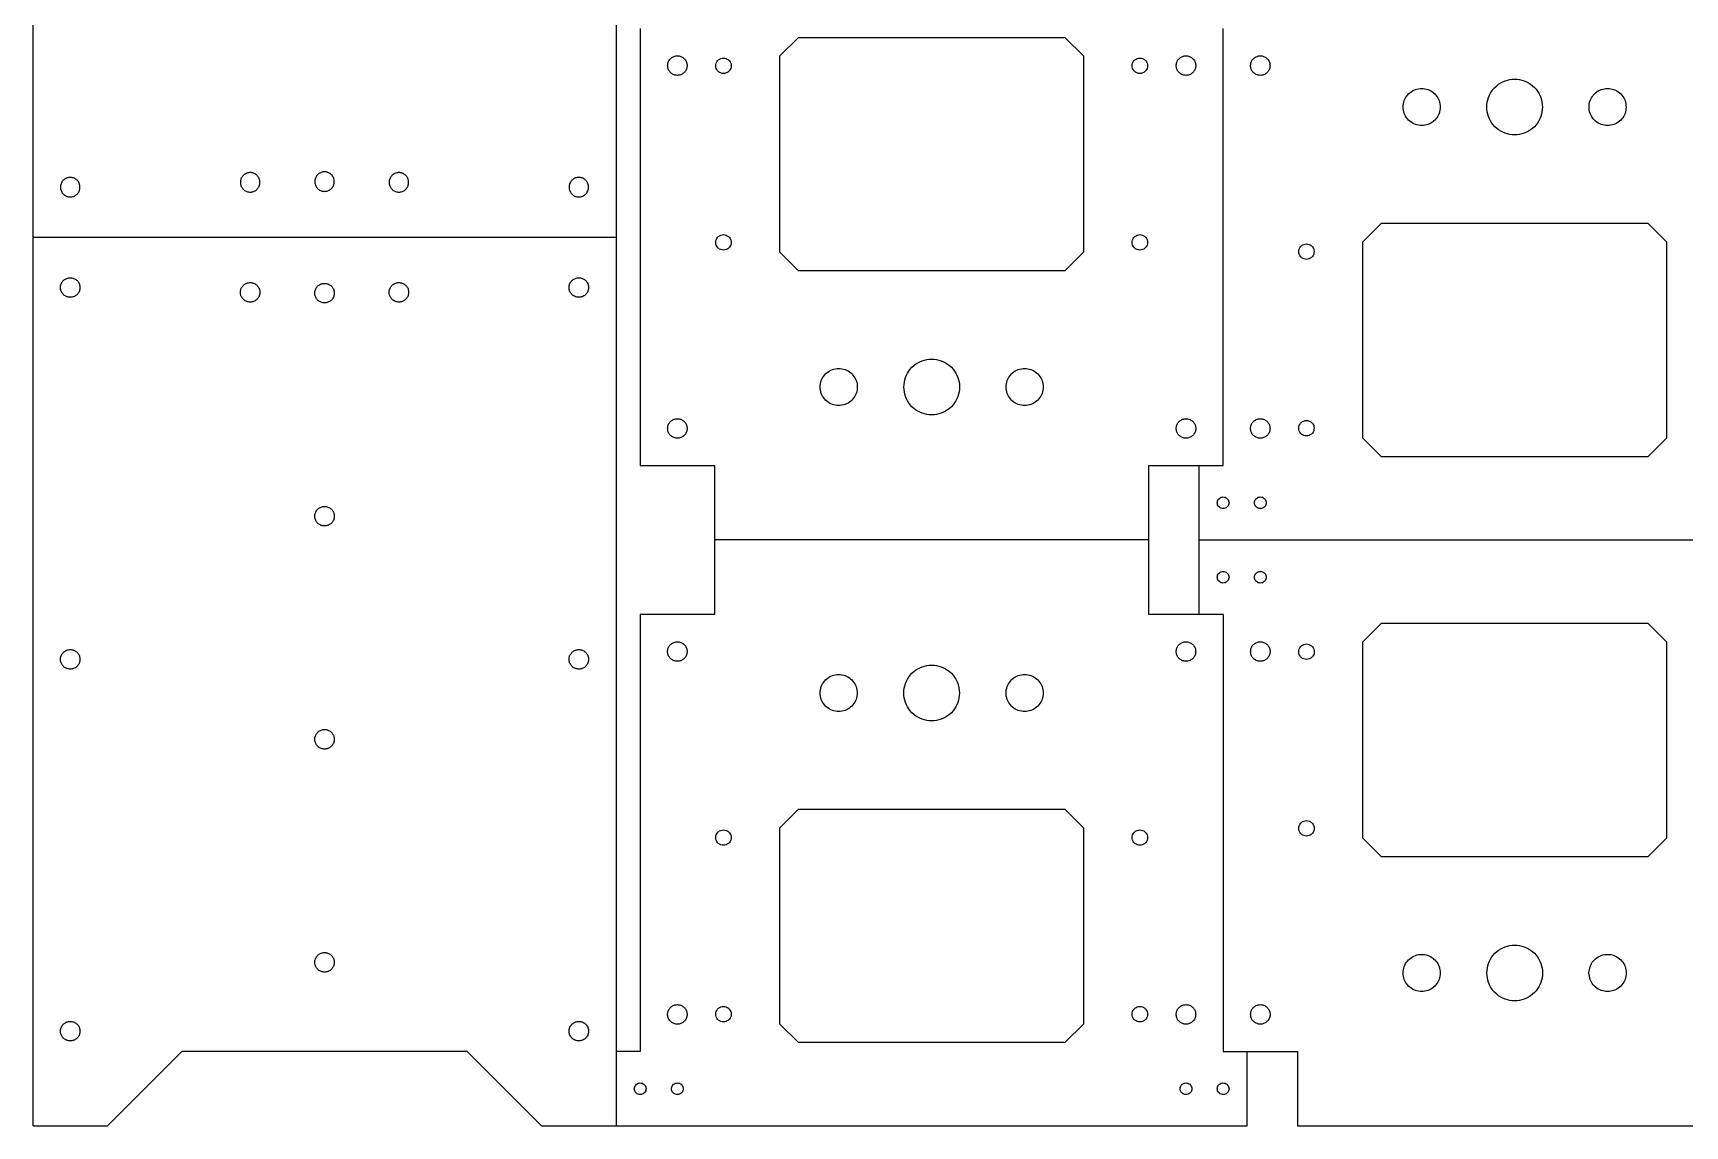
# Model space of a CAD drawing. Extents: x -80 to 731, y 0 to 550.
# Drawn here: x -79.9 to 364.5, y 0.1 to 294.1 of the extents above; entities that cross this region are included whole.
import ezdxf

# ---------------------------------------------------------------- set-up
doc = ezdxf.new("R2010")
doc.units = 0
doc.layers.add('LAYER_1', color=7, linetype='CONTINUOUS')

msp = doc.modelspace()

# ---------------------------------------------------------------- linework, layer by layer
at = {"layer": 'LAYER_1', "color": 7}
for p, q in [((-79.86, 0.14), (-79.86, 478.14)), ((76.94, 478.14), (76.94, 0.14)), ((83.44, 295.34), (83.44, 177.74)), ((240.24, 177.74), (240.24, 295.34)), ((125.94, 292.84), (120.94, 287.84)), ((197.74, 292.84), (125.94, 292.84)), ((202.74, 287.84), (197.74, 292.84)), ((90.82, 285.34), (90.82, 285.34)), ((103.77, 285.29), (103.77, 285.29)), ((120.94, 287.84), (120.94, 235.24)), ((202.74, 235.24), (202.74, 287.84)), ((215.77, 285.29), (215.77, 285.29)), ((227.62, 285.34), (227.62, 285.34)), ((252.87, 285.34), (252.87, 285.34)), ((298.64, 274.19), (298.64, 274.19)), ((326.14, 274.19), (326.14, 274.19)), ((348.64, 274.19), (348.64, 274.19)), ((-18.83, 253.93), (-18.83, 253.93)), ((1.17, 254.14), (1.17, 254.14)), ((21.17, 253.93), (21.17, 253.93)), ((-67.23, 252.64), (-67.23, 252.64)), ((69.57, 252.64), (69.57, 252.64)), ((282.74, 242.84), (277.74, 237.84)), ((354.54, 242.84), (282.74, 242.84)), ((359.54, 237.84), (354.54, 242.84)), ((76.94, 239.14), (-79.86, 239.14)), ((103.77, 237.79), (103.77, 237.79)), ((215.77, 237.79), (215.77, 237.79)), ((277.74, 237.84), (277.74, 185.24)), ((359.54, 185.24), (359.54, 237.84)), ((120.94, 235.24), (125.94, 230.24)), ((197.74, 230.24), (202.74, 235.24)), ((264.72, 235.29), (264.72, 235.29)), ((125.94, 230.24), (197.74, 230.24)), ((-67.23, 225.64), (-67.23, 225.64)), ((-18.83, 224.35), (-18.83, 224.35)), ((1.17, 224.14), (1.17, 224.14)), ((21.17, 224.35), (21.17, 224.35)), ((69.57, 225.64), (69.57, 225.64)), ((131.84, 198.89), (131.84, 198.89)), ((154.34, 198.89), (154.34, 198.89)), ((181.84, 198.89), (181.84, 198.89)), ((90.82, 187.74), (90.82, 187.74)), ((227.62, 187.74), (227.62, 187.74)), ((252.87, 187.74), (252.87, 187.74)), ((264.72, 187.79), (264.72, 187.79)), ((277.74, 185.24), (282.74, 180.24)), ((354.54, 180.24), (359.54, 185.24)), ((83.44, 177.74), (103.44, 177.74)), ((103.44, 177.74), (103.44, 137.74)), ((220.24, 137.74), (220.24, 177.74)), ((220.24, 177.74), (240.24, 177.74)), ((233.74, 177.74), (233.74, 137.74)), ((282.74, 180.24), (354.54, 180.24)), ((241.82, 167.74), (241.82, 167.74)), ((251.82, 167.74), (251.82, 167.74)), ((1.17, 164.14), (1.17, 164.14)), ((220.24, 157.74), (103.44, 157.74)), ((233.74, 157.74), (403.54, 157.74)), ((238.67, 147.74), (238.67, 147.74)), ((248.67, 147.74), (248.67, 147.74)), ((103.44, 137.74), (83.44, 137.74)), ((83.44, 137.74), (83.44, 20.14)), ((240.24, 137.74), (220.24, 137.74)), ((240.24, 137.74), (240.24, 20.14)), ((282.74, 135.24), (277.74, 130.24)), ((354.54, 135.24), (282.74, 135.24)), ((359.54, 130.24), (354.54, 135.24)), ((277.74, 130.24), (277.74, 77.64)), ((359.54, 77.64), (359.54, 130.24)), ((-67.23, 125.64), (-67.23, 125.64)), ((69.57, 125.64), (69.57, 125.64)), ((96.07, 127.74), (96.07, 127.74)), ((232.87, 127.74), (232.87, 127.74)), ((247.62, 127.74), (247.62, 127.74)), ((260.57, 127.69), (260.57, 127.69)), ((141.84, 116.59), (141.84, 116.59)), ((169.34, 116.59), (169.34, 116.59)), ((191.84, 116.59), (191.84, 116.59)), ((1.17, 104.14), (1.17, 104.14)), ((125.94, 85.24), (120.94, 80.24)), ((197.74, 85.24), (125.94, 85.24)), ((202.74, 80.24), (197.74, 85.24)), ((120.94, 80.24), (120.94, 27.64)), ((202.74, 27.64), (202.74, 80.24)), ((260.57, 80.19), (260.57, 80.19)), ((107.92, 77.69), (107.92, 77.69)), ((219.92, 77.69), (219.92, 77.69)), ((277.74, 77.64), (282.74, 72.64)), ((354.54, 72.64), (359.54, 77.64)), ((282.74, 72.64), (354.54, 72.64)), ((1.17, 44.14), (1.17, 44.14)), ((288.64, 41.29), (288.64, 41.29)), ((311.14, 41.29), (311.14, 41.29)), ((338.64, 41.29), (338.64, 41.29)), ((96.07, 30.14), (96.07, 30.14)), ((107.92, 30.19), (107.92, 30.19)), ((120.94, 27.64), (125.94, 22.64)), ((197.74, 22.64), (202.74, 27.64)), ((219.92, 30.19), (219.92, 30.19)), ((232.87, 30.14), (232.87, 30.14)), ((247.62, 30.14), (247.62, 30.14)), ((-67.23, 25.64), (-67.23, 25.64)), ((69.57, 25.64), (69.57, 25.64)), ((125.94, 22.64), (197.74, 22.64)), ((-59.86, 0.14), (-39.86, 20.14)), ((36.94, 20.14), (-39.86, 20.14)), ((36.94, 20.14), (56.94, 0.14)), ((83.44, 20.14), (76.94, 20.14)), ((240.24, 20.14), (260.24, 20.14)), ((246.74, 0.14), (246.74, 20.14)), ((260.24, 20.14), (260.24, 0.14)), ((85.02, 10.14), (85.02, 10.14)), ((95.02, 10.14), (95.02, 10.14)), ((231.82, 10.14), (231.82, 10.14)), ((241.82, 10.14), (241.82, 10.14)), ((-79.86, 0.14), (-59.86, 0.14)), ((56.94, 0.14), (246.74, 0.14)), ((260.24, 0.14), (377.04, 0.14))]:
    msp.add_line(p, q, dxfattribs=at)
for points, knots in [([(90.82, 285.34), (90.85, 285.03), (90.91, 284.42), (91.39, 283.62), (92.1, 283.02), (92.98, 282.7), (93.91, 282.7), (94.78, 283.02), (95.49, 283.62), (95.96, 284.42), (96.12, 285.34), (95.96, 286.26), (95.49, 287.06), (94.78, 287.66), (93.91, 287.98), (92.98, 287.98), (92.1, 287.66), (91.39, 287.06), (90.91, 286.26), (90.85, 285.65), (90.82, 285.34)], [0, 0, 0, 0, 0.916034, 1.818954, 2.734974, 3.651004, 4.553925, 5.469957, 6.385976, 7.288895, 8.204929, 9.120963, 10.023888, 10.939921, 11.855952, 12.758873, 13.674903, 14.590937, 15.493863, 16.409897, 16.409897, 16.409897, 16.409897]), ([(103.77, 285.29), (103.79, 285.05), (103.84, 284.57), (104.22, 283.93), (104.78, 283.46), (105.47, 283.21), (106.21, 283.21), (106.9, 283.46), (107.46, 283.93), (107.83, 284.57), (107.96, 285.29), (107.83, 286.02), (107.46, 286.65), (106.9, 287.13), (106.21, 287.38), (105.47, 287.38), (104.78, 287.13), (104.22, 286.65), (103.84, 286.02), (103.79, 285.53), (103.77, 285.29)], [0, 0, 0, 0, 0.724091, 1.437826, 2.161929, 2.886031, 3.599769, 4.32387, 5.047974, 5.761709, 6.485801, 7.209911, 7.923653, 8.647758, 9.371858, 10.085596, 10.809698, 11.533802, 12.247543, 12.971654, 12.971654, 12.971654, 12.971654]), ([(215.77, 285.29), (215.79, 285.05), (215.84, 284.57), (216.22, 283.93), (216.78, 283.46), (217.47, 283.21), (218.21, 283.21), (218.9, 283.46), (219.46, 283.93), (219.83, 284.57), (219.96, 285.29), (219.83, 286.02), (219.46, 286.65), (218.9, 287.13), (218.21, 287.38), (217.47, 287.38), (216.78, 287.13), (216.22, 286.65), (215.84, 286.02), (215.79, 285.53), (215.77, 285.29)], [0, 0, 0, 0, 0.724092, 1.437826, 2.16193, 2.886031, 3.599769, 4.323872, 5.047975, 5.761709, 6.485801, 7.209911, 7.923652, 8.647756, 9.371858, 10.085596, 10.809697, 11.533801, 12.247543, 12.971653, 12.971653, 12.971653, 12.971653]), ([(227.62, 285.34), (227.65, 285.03), (227.71, 284.42), (228.19, 283.62), (228.9, 283.02), (229.78, 282.7), (230.71, 282.7), (231.58, 283.02), (232.29, 283.62), (232.76, 284.42), (232.92, 285.34), (232.76, 286.26), (232.29, 287.06), (231.58, 287.66), (230.71, 287.98), (229.78, 287.98), (228.9, 287.66), (228.19, 287.06), (227.71, 286.26), (227.65, 285.65), (227.62, 285.34)], [0, 0, 0, 0, 0.916034, 1.818953, 2.734972, 3.651004, 4.553925, 5.469956, 6.385976, 7.288895, 8.204929, 9.120963, 10.023889, 10.939923, 11.855953, 12.758874, 13.674906, 14.590938, 15.493863, 16.409897, 16.409897, 16.409897, 16.409897]), ([(252.87, 285.34), (252.83, 285.65), (252.77, 286.26), (252.29, 287.06), (251.58, 287.66), (250.71, 287.98), (249.78, 287.98), (248.9, 287.66), (248.19, 287.06), (247.72, 286.26), (247.56, 285.34), (247.72, 284.42), (248.19, 283.62), (248.9, 283.02), (249.78, 282.7), (250.71, 282.7), (251.58, 283.02), (252.29, 283.62), (252.77, 284.42), (252.83, 285.03), (252.87, 285.34)], [0, 0, 0, 0, 0.91603, 1.818951, 2.734981, 3.651013, 4.553934, 5.469963, 6.385995, 7.288917, 8.204947, 9.120978, 10.023901, 10.939932, 11.855961, 12.758882, 13.674915, 14.590944, 15.493866, 16.409897, 16.409897, 16.409897, 16.409897]), ([(326.14, 274.19), (326.05, 275.07), (325.87, 276.81), (324.49, 279.11), (322.47, 280.82), (319.97, 281.73), (317.31, 281.73), (314.81, 280.82), (312.78, 279.11), (311.45, 276.81), (310.99, 274.19), (311.45, 271.57), (312.78, 269.27), (314.81, 267.56), (317.31, 266.65), (319.97, 266.65), (322.47, 267.56), (324.49, 269.27), (325.87, 271.57), (326.05, 273.31), (326.14, 274.19)], [0, 0, 0, 0, 2.617231, 5.197007, 7.814238, 10.431469, 13.011243, 15.628473, 18.245704, 20.825479, 23.442711, 26.059941, 28.639715, 31.256945, 33.874176, 36.45395, 39.071181, 41.688412, 44.268185, 46.885416, 46.885416, 46.885416, 46.885416]), ([(298.64, 274.19), (298.58, 274.78), (298.46, 275.94), (297.54, 277.47), (296.19, 278.61), (294.53, 279.22), (292.76, 279.22), (291.09, 278.61), (289.73, 277.47), (288.85, 275.94), (288.54, 274.19), (288.85, 272.45), (289.73, 270.91), (291.09, 269.77), (292.76, 269.17), (294.53, 269.17), (296.19, 269.77), (297.54, 270.91), (298.46, 272.45), (298.58, 273.61), (298.64, 274.19)], [0, 0, 0, 0, 1.74482, 3.464671, 5.209491, 6.954312, 8.674162, 10.418982, 12.163802, 13.883652, 15.628473, 17.373292, 19.093141, 20.837962, 22.582783, 24.302632, 26.047452, 27.792274, 29.512123, 31.256942, 31.256942, 31.256942, 31.256942]), ([(348.64, 274.19), (348.58, 274.78), (348.46, 275.94), (347.54, 277.47), (346.19, 278.61), (344.53, 279.22), (342.76, 279.22), (341.09, 278.61), (339.73, 277.47), (338.85, 275.94), (338.54, 274.19), (338.85, 272.45), (339.73, 270.91), (341.09, 269.77), (342.76, 269.17), (344.53, 269.17), (346.19, 269.77), (347.54, 270.91), (348.46, 272.45), (348.58, 273.61), (348.64, 274.19)], [0, 0, 0, 0, 1.74482, 3.464671, 5.209491, 6.954312, 8.674161, 10.418982, 12.163802, 13.883652, 15.628473, 17.373292, 19.093141, 20.837962, 22.582783, 24.302632, 26.047453, 27.792274, 29.512123, 31.256943, 31.256943, 31.256943, 31.256943]), ([(-67.23, 252.64), (-67.27, 252.33), (-67.33, 251.72), (-67.81, 250.92), (-68.52, 250.32), (-69.39, 250), (-70.32, 250), (-71.2, 250.32), (-71.91, 250.92), (-72.38, 251.72), (-72.54, 252.64), (-72.38, 253.56), (-71.91, 254.36), (-71.2, 254.96), (-70.32, 255.28), (-69.39, 255.28), (-68.52, 254.96), (-67.81, 254.36), (-67.33, 253.56), (-67.27, 252.95), (-67.23, 252.64)], [0, 0, 0, 0, 0.91603, 1.818951, 2.734982, 3.651014, 4.553935, 5.469964, 6.385996, 7.288918, 8.204948, 9.120979, 10.023901, 10.939932, 11.855962, 12.758883, 13.674915, 14.590945, 15.493866, 16.409898, 16.409898, 16.409898, 16.409898]), ([(-18.83, 253.93), (-18.87, 253.62), (-18.93, 253.01), (-19.41, 252.21), (-20.12, 251.61), (-20.99, 251.29), (-21.92, 251.29), (-22.8, 251.61), (-23.51, 252.21), (-23.98, 253.01), (-24.14, 253.93), (-23.98, 254.85), (-23.51, 255.65), (-22.8, 256.25), (-21.92, 256.57), (-20.99, 256.57), (-20.12, 256.25), (-19.41, 255.65), (-18.93, 254.85), (-18.87, 254.24), (-18.83, 253.93)], [0, 0, 0, 0, 0.91603, 1.818952, 2.734982, 3.651013, 4.553934, 5.469964, 6.385995, 7.288917, 8.204947, 9.120977, 10.023899, 10.93993, 11.855961, 12.758882, 13.674913, 14.590944, 15.493865, 16.409895, 16.409895, 16.409895, 16.409895]), ([(1.17, 254.14), (1.13, 253.83), (1.07, 253.22), (0.59, 252.42), (-0.12, 251.82), (-0.99, 251.5), (-1.92, 251.5), (-2.8, 251.82), (-3.51, 252.42), (-3.98, 253.22), (-4.14, 254.14), (-3.98, 255.06), (-3.51, 255.86), (-2.8, 256.46), (-1.92, 256.78), (-0.99, 256.78), (-0.12, 256.46), (0.59, 255.86), (1.07, 255.06), (1.13, 254.45), (1.17, 254.14)], [0, 0, 0, 0, 0.91603, 1.818952, 2.734982, 3.651013, 4.553934, 5.469965, 6.385995, 7.288917, 8.204947, 9.120978, 10.023899, 10.939929, 11.855961, 12.758882, 13.674913, 14.590943, 15.493865, 16.409896, 16.409896, 16.409896, 16.409896]), ([(21.17, 253.93), (21.13, 253.62), (21.07, 253.01), (20.59, 252.21), (19.88, 251.61), (19.01, 251.29), (18.08, 251.29), (17.2, 251.61), (16.49, 252.21), (16.02, 253.01), (15.86, 253.93), (16.02, 254.85), (16.49, 255.65), (17.2, 256.25), (18.08, 256.57), (19.01, 256.57), (19.88, 256.25), (20.59, 255.65), (21.07, 254.85), (21.13, 254.24), (21.17, 253.93)], [0, 0, 0, 0, 0.91603, 1.818952, 2.734983, 3.651013, 4.553934, 5.469965, 6.385995, 7.288917, 8.204947, 9.120977, 10.023898, 10.939929, 11.85596, 12.758881, 13.674911, 14.590942, 15.493864, 16.409894, 16.409894, 16.409894, 16.409894]), ([(69.57, 252.64), (69.53, 252.33), (69.47, 251.72), (68.99, 250.92), (68.28, 250.32), (67.41, 250), (66.48, 250), (65.6, 250.32), (64.89, 250.92), (64.42, 251.72), (64.26, 252.64), (64.42, 253.56), (64.89, 254.36), (65.6, 254.96), (66.48, 255.28), (67.41, 255.28), (68.28, 254.96), (68.99, 254.36), (69.47, 253.56), (69.53, 252.95), (69.57, 252.64)], [0, 0, 0, 0, 0.91603, 1.818952, 2.734984, 3.651013, 4.553934, 5.469966, 6.385996, 7.288918, 8.204948, 9.120979, 10.0239, 10.93993, 11.855963, 12.758884, 13.674913, 14.590945, 15.493866, 16.409898, 16.409898, 16.409898, 16.409898]), ([(103.77, 237.79), (103.79, 237.55), (103.84, 237.07), (104.22, 236.43), (104.78, 235.96), (105.47, 235.71), (106.21, 235.71), (106.9, 235.96), (107.46, 236.43), (107.83, 237.07), (107.96, 237.79), (107.83, 238.52), (107.46, 239.15), (106.9, 239.63), (106.21, 239.88), (105.47, 239.88), (104.78, 239.63), (104.22, 239.15), (103.84, 238.52), (103.79, 238.03), (103.77, 237.79)], [0, 0, 0, 0, 0.7241, 1.437838, 2.161938, 2.886038, 3.599776, 4.323875, 5.047976, 5.761715, 6.485815, 7.209916, 7.923655, 8.647757, 9.371856, 10.085594, 10.809694, 11.533795, 12.247533, 12.971634, 12.971634, 12.971634, 12.971634]), ([(215.77, 237.79), (215.79, 237.55), (215.84, 237.07), (216.22, 236.43), (216.78, 235.96), (217.47, 235.71), (218.21, 235.71), (218.9, 235.96), (219.46, 236.43), (219.83, 237.07), (219.96, 237.79), (219.83, 238.52), (219.46, 239.15), (218.9, 239.63), (218.21, 239.88), (217.47, 239.88), (216.78, 239.63), (216.22, 239.15), (215.84, 238.52), (215.79, 238.03), (215.77, 237.79)], [0, 0, 0, 0, 0.7241, 1.437839, 2.161939, 2.886038, 3.599776, 4.323877, 5.047977, 5.761714, 6.485815, 7.209916, 7.923653, 8.647755, 9.371856, 10.085594, 10.809693, 11.533794, 12.247533, 12.971634, 12.971634, 12.971634, 12.971634]), ([(264.72, 235.29), (264.69, 235.53), (264.64, 236.02), (264.26, 236.65), (263.7, 237.13), (263.01, 237.38), (262.27, 237.38), (261.58, 237.13), (261.02, 236.65), (260.65, 236.02), (260.52, 235.29), (260.65, 234.57), (261.02, 233.93), (261.58, 233.46), (262.27, 233.21), (263.01, 233.21), (263.7, 233.46), (264.26, 233.93), (264.64, 234.57), (264.69, 235.05), (264.72, 235.29)], [0, 0, 0, 0, 0.7241, 1.437839, 2.16194, 2.886039, 3.599776, 4.323877, 5.047978, 5.761715, 6.485816, 7.209916, 7.923654, 8.647755, 9.371857, 10.085594, 10.809693, 11.533795, 12.247534, 12.971634, 12.971634, 12.971634, 12.971634]), ([(-67.23, 225.64), (-67.27, 225.95), (-67.33, 226.56), (-67.81, 227.36), (-68.52, 227.96), (-69.39, 228.28), (-70.32, 228.28), (-71.2, 227.96), (-71.91, 227.36), (-72.38, 226.56), (-72.54, 225.64), (-72.38, 224.72), (-71.91, 223.92), (-71.2, 223.32), (-70.32, 223), (-69.39, 223), (-68.52, 223.32), (-67.81, 223.92), (-67.33, 224.72), (-67.27, 225.33), (-67.23, 225.64)], [0, 0, 0, 0, 0.91603, 1.818951, 2.734981, 3.651013, 4.553934, 5.469963, 6.385996, 7.288916, 8.204947, 9.120978, 10.0239, 10.939931, 11.855961, 12.758882, 13.674915, 14.590944, 15.493866, 16.409898, 16.409898, 16.409898, 16.409898]), ([(-18.83, 224.35), (-18.87, 224.66), (-18.93, 225.27), (-19.41, 226.07), (-20.12, 226.67), (-20.99, 226.99), (-21.92, 226.99), (-22.8, 226.67), (-23.51, 226.07), (-23.98, 225.27), (-24.14, 224.35), (-23.98, 223.44), (-23.51, 222.63), (-22.8, 222.03), (-21.92, 221.71), (-20.99, 221.71), (-20.12, 222.03), (-19.41, 222.63), (-18.93, 223.44), (-18.87, 224.04), (-18.83, 224.35)], [0, 0, 0, 0, 0.91603, 1.818952, 2.734982, 3.651013, 4.553934, 5.469964, 6.385995, 7.288917, 8.204947, 9.120978, 10.023899, 10.93993, 11.855961, 12.758882, 13.674913, 14.590944, 15.493865, 16.409896, 16.409896, 16.409896, 16.409896]), ([(1.17, 224.14), (1.13, 224.45), (1.07, 225.06), (0.59, 225.86), (-0.12, 226.46), (-0.99, 226.78), (-1.92, 226.78), (-2.8, 226.46), (-3.51, 225.86), (-3.98, 225.06), (-4.14, 224.14), (-3.98, 223.22), (-3.51, 222.42), (-2.8, 221.82), (-1.92, 221.5), (-0.99, 221.5), (-0.12, 221.82), (0.59, 222.42), (1.07, 223.22), (1.13, 223.83), (1.17, 224.14)], [0, 0, 0, 0, 0.91603, 1.818952, 2.734982, 3.651013, 4.553934, 5.469965, 6.385995, 7.288917, 8.204947, 9.120978, 10.023899, 10.939929, 11.855961, 12.758882, 13.674913, 14.590943, 15.493865, 16.409896, 16.409896, 16.409896, 16.409896]), ([(21.17, 224.35), (21.13, 224.66), (21.07, 225.27), (20.59, 226.07), (19.88, 226.67), (19.01, 226.99), (18.08, 226.99), (17.2, 226.67), (16.49, 226.07), (16.02, 225.27), (15.86, 224.35), (16.02, 223.44), (16.49, 222.63), (17.2, 222.03), (18.08, 221.71), (19.01, 221.71), (19.88, 222.03), (20.59, 222.63), (21.07, 223.44), (21.13, 224.04), (21.17, 224.35)], [0, 0, 0, 0, 0.91603, 1.818952, 2.734983, 3.651013, 4.553934, 5.469965, 6.385995, 7.288917, 8.204947, 9.120978, 10.023899, 10.939929, 11.85596, 12.758881, 13.674911, 14.590942, 15.493863, 16.409894, 16.409894, 16.409894, 16.409894]), ([(69.57, 225.64), (69.53, 225.95), (69.47, 226.56), (68.99, 227.36), (68.28, 227.96), (67.41, 228.28), (66.48, 228.28), (65.6, 227.96), (64.89, 227.36), (64.42, 226.56), (64.26, 225.64), (64.42, 224.72), (64.89, 223.92), (65.6, 223.32), (66.48, 223), (67.41, 223), (68.28, 223.32), (68.99, 223.92), (69.47, 224.72), (69.53, 225.33), (69.57, 225.64)], [0, 0, 0, 0, 0.91603, 1.818951, 2.734983, 3.651012, 4.553933, 5.469966, 6.385996, 7.288916, 8.204947, 9.120978, 10.0239, 10.939929, 11.855962, 12.758883, 13.674913, 14.590944, 15.493866, 16.409898, 16.409898, 16.409898, 16.409898]), ([(154.34, 198.89), (154.43, 198.01), (154.61, 196.27), (155.99, 193.97), (158.01, 192.26), (160.51, 191.35), (163.17, 191.35), (165.67, 192.26), (167.7, 193.97), (169.03, 196.27), (169.5, 198.89), (169.03, 201.51), (167.7, 203.81), (165.67, 205.52), (163.17, 206.43), (160.51, 206.43), (158.01, 205.52), (155.99, 203.81), (154.61, 201.51), (154.43, 199.77), (154.34, 198.89)], [0, 0, 0, 0, 2.617233, 5.197007, 7.814238, 10.431469, 13.011243, 15.628473, 18.245704, 20.825479, 23.442711, 26.059941, 28.639715, 31.256946, 33.874176, 36.45395, 39.071181, 41.688411, 44.268186, 46.885415, 46.885415, 46.885415, 46.885415]), ([(131.84, 198.89), (131.9, 198.31), (132.02, 197.15), (132.94, 195.61), (134.29, 194.47), (135.96, 193.87), (137.73, 193.87), (139.39, 194.47), (140.75, 195.61), (141.64, 197.15), (141.94, 198.89), (141.64, 200.64), (140.75, 202.17), (139.39, 203.31), (137.73, 203.92), (135.96, 203.92), (134.29, 203.31), (132.94, 202.17), (132.02, 200.64), (131.9, 199.48), (131.84, 198.89)], [0, 0, 0, 0, 1.744821, 3.464671, 5.209491, 6.954312, 8.674162, 10.418982, 12.163802, 13.883652, 15.628474, 17.373292, 19.093142, 20.837964, 22.582784, 24.302634, 26.047453, 27.792275, 29.512124, 31.256943, 31.256943, 31.256943, 31.256943]), ([(181.84, 198.89), (181.9, 198.31), (182.02, 197.15), (182.94, 195.61), (184.29, 194.47), (185.96, 193.87), (187.73, 193.87), (189.39, 194.47), (190.75, 195.61), (191.64, 197.15), (191.94, 198.89), (191.64, 200.64), (190.75, 202.17), (189.39, 203.31), (187.73, 203.92), (185.96, 203.92), (184.29, 203.31), (182.94, 202.17), (182.02, 200.64), (181.9, 199.48), (181.84, 198.89)], [0, 0, 0, 0, 1.744822, 3.464671, 5.209491, 6.954313, 8.674162, 10.418982, 12.163802, 13.883653, 15.628474, 17.373292, 19.093142, 20.837964, 22.582784, 24.302634, 26.047453, 27.792275, 29.512125, 31.256943, 31.256943, 31.256943, 31.256943]), ([(90.82, 187.74), (90.85, 187.43), (90.91, 186.82), (91.39, 186.02), (92.1, 185.42), (92.98, 185.1), (93.91, 185.1), (94.78, 185.42), (95.49, 186.02), (95.96, 186.82), (96.12, 187.74), (95.96, 188.66), (95.49, 189.46), (94.78, 190.06), (93.91, 190.38), (92.98, 190.38), (92.1, 190.06), (91.39, 189.46), (90.91, 188.66), (90.85, 188.05), (90.82, 187.74)], [0, 0, 0, 0, 0.916031, 1.818952, 2.734985, 3.651013, 4.553934, 5.469965, 6.385996, 7.288917, 8.204948, 9.120979, 10.0239, 10.93993, 11.855962, 12.758883, 13.674912, 14.590944, 15.493866, 16.409897, 16.409897, 16.409897, 16.409897]), ([(227.62, 187.74), (227.65, 187.43), (227.71, 186.82), (228.19, 186.02), (228.9, 185.42), (229.78, 185.1), (230.71, 185.1), (231.58, 185.42), (232.29, 186.02), (232.76, 186.82), (232.92, 187.74), (232.76, 188.66), (232.29, 189.46), (231.58, 190.06), (230.71, 190.38), (229.78, 190.38), (228.9, 190.06), (228.19, 189.46), (227.71, 188.66), (227.65, 188.05), (227.62, 187.74)], [0, 0, 0, 0, 0.916031, 1.818952, 2.734982, 3.651013, 4.553934, 5.469964, 6.385996, 7.288917, 8.204948, 9.120979, 10.023901, 10.939932, 11.855963, 12.758884, 13.674915, 14.590945, 15.493867, 16.409898, 16.409898, 16.409898, 16.409898]), ([(252.87, 187.74), (252.83, 188.05), (252.77, 188.66), (252.29, 189.46), (251.58, 190.06), (250.71, 190.38), (249.78, 190.38), (248.9, 190.06), (248.19, 189.46), (247.72, 188.66), (247.56, 187.74), (247.72, 186.82), (248.19, 186.02), (248.9, 185.42), (249.78, 185.1), (250.71, 185.1), (251.58, 185.42), (252.29, 186.02), (252.77, 186.82), (252.83, 187.43), (252.87, 187.74)], [0, 0, 0, 0, 0.916033, 1.818952, 2.734971, 3.651003, 4.553924, 5.469954, 6.385975, 7.288895, 8.204928, 9.120963, 10.023888, 10.939922, 11.855952, 12.758873, 13.674906, 14.590937, 15.493862, 16.409897, 16.409897, 16.409897, 16.409897]), ([(264.72, 187.79), (264.69, 188.03), (264.64, 188.52), (264.26, 189.15), (263.7, 189.63), (263.01, 189.88), (262.27, 189.88), (261.58, 189.63), (261.02, 189.15), (260.65, 188.52), (260.52, 187.79), (260.65, 187.07), (261.02, 186.43), (261.58, 185.96), (262.27, 185.71), (263.01, 185.71), (263.7, 185.96), (264.26, 186.43), (264.64, 187.07), (264.69, 187.55), (264.72, 187.79)], [0, 0, 0, 0, 0.724091, 1.437826, 2.16193, 2.886031, 3.599768, 4.323871, 5.047974, 5.761709, 6.485799, 7.20991, 7.923652, 8.647755, 9.371858, 10.085595, 10.809696, 11.5338, 12.247542, 12.971653, 12.971653, 12.971653, 12.971653]), ([(241.82, 167.74), (241.8, 167.93), (241.76, 168.29), (241.47, 168.77), (241.05, 169.13), (240.52, 169.32), (239.96, 169.32), (239.44, 169.13), (239.01, 168.77), (238.73, 168.29), (238.63, 167.74), (238.73, 167.19), (239.01, 166.71), (239.44, 166.35), (239.96, 166.16), (240.52, 166.16), (241.05, 166.35), (241.47, 166.71), (241.76, 167.19), (241.8, 167.56), (241.82, 167.74)], [0, 0, 0, 0, 0.549773, 1.091665, 1.641429, 2.1912, 2.733095, 3.282867, 3.83263, 4.374523, 4.924296, 5.474049, 6.015941, 6.565717, 7.115482, 7.657377, 8.207142, 8.756917, 9.29881, 9.848563, 9.848563, 9.848563, 9.848563]), ([(251.82, 167.74), (251.8, 167.93), (251.76, 168.29), (251.47, 168.77), (251.05, 169.13), (250.52, 169.32), (249.96, 169.32), (249.44, 169.13), (249.01, 168.77), (248.73, 168.29), (248.63, 167.74), (248.73, 167.19), (249.01, 166.71), (249.44, 166.35), (249.96, 166.16), (250.52, 166.16), (251.05, 166.35), (251.47, 166.71), (251.76, 167.19), (251.8, 167.56), (251.82, 167.74)], [0, 0, 0, 0, 0.549773, 1.091666, 1.64143, 2.1912, 2.733095, 3.282866, 3.832628, 4.374522, 4.924295, 5.474048, 6.015942, 6.565716, 7.115481, 7.657376, 8.207139, 8.756915, 9.298808, 9.848562, 9.848562, 9.848562, 9.848562]), ([(1.17, 164.14), (1.13, 164.45), (1.07, 165.06), (0.59, 165.86), (-0.12, 166.46), (-0.99, 166.78), (-1.92, 166.78), (-2.8, 166.46), (-3.51, 165.86), (-3.98, 165.06), (-4.14, 164.14), (-3.98, 163.22), (-3.51, 162.42), (-2.8, 161.82), (-1.92, 161.5), (-0.99, 161.5), (-0.12, 161.82), (0.59, 162.42), (1.07, 163.22), (1.13, 163.83), (1.17, 164.14)], [0, 0, 0, 0, 0.916031, 1.818953, 2.734983, 3.651014, 4.553935, 5.469966, 6.385996, 7.288918, 8.204949, 9.120979, 10.0239, 10.939931, 11.855962, 12.758883, 13.674914, 14.590945, 15.493866, 16.409896, 16.409896, 16.409896, 16.409896]), ([(238.67, 147.74), (238.68, 147.56), (238.72, 147.19), (239.01, 146.71), (239.44, 146.35), (239.96, 146.16), (240.52, 146.16), (241.05, 146.35), (241.47, 146.71), (241.75, 147.19), (241.85, 147.74), (241.75, 148.29), (241.47, 148.77), (241.05, 149.13), (240.52, 149.32), (239.96, 149.32), (239.44, 149.13), (239.01, 148.77), (238.72, 148.29), (238.68, 147.93), (238.67, 147.74)], [0, 0, 0, 0, 0.549772, 1.091665, 1.641428, 2.191199, 2.733094, 3.282865, 3.832628, 4.374521, 4.924293, 5.474047, 6.01594, 6.565716, 7.11548, 7.657375, 8.20714, 8.756916, 9.298808, 9.848563, 9.848563, 9.848563, 9.848563]), ([(248.67, 147.74), (248.68, 147.56), (248.72, 147.19), (249.01, 146.71), (249.44, 146.35), (249.96, 146.16), (250.52, 146.16), (251.05, 146.35), (251.47, 146.71), (251.75, 147.19), (251.85, 147.74), (251.75, 148.29), (251.47, 148.77), (251.05, 149.13), (250.52, 149.32), (249.96, 149.32), (249.44, 149.13), (249.01, 148.77), (248.72, 148.29), (248.68, 147.93), (248.67, 147.74)], [0, 0, 0, 0, 0.549772, 1.091665, 1.641428, 2.191199, 2.733093, 3.282864, 3.832628, 4.374521, 4.924293, 5.474047, 6.01594, 6.565716, 7.115481, 7.657375, 8.207139, 8.756915, 9.298808, 9.848562, 9.848562, 9.848562, 9.848562]), ([(96.07, 127.74), (96.03, 128.05), (95.97, 128.66), (95.49, 129.46), (94.78, 130.06), (93.91, 130.38), (92.98, 130.38), (92.1, 130.06), (91.39, 129.46), (90.92, 128.66), (90.76, 127.74), (90.92, 126.82), (91.39, 126.02), (92.1, 125.42), (92.98, 125.1), (93.91, 125.1), (94.78, 125.42), (95.49, 126.02), (95.97, 126.82), (96.03, 127.43), (96.07, 127.74)], [0, 0, 0, 0, 0.91603, 1.818951, 2.734982, 3.651013, 4.553934, 5.469963, 6.385996, 7.288917, 8.204947, 9.120978, 10.0239, 10.939932, 11.855961, 12.758882, 13.674914, 14.590944, 15.493865, 16.409897, 16.409897, 16.409897, 16.409897]), ([(232.87, 127.74), (232.83, 128.05), (232.77, 128.66), (232.29, 129.46), (231.58, 130.06), (230.71, 130.38), (229.78, 130.38), (228.9, 130.06), (228.19, 129.46), (227.72, 128.66), (227.56, 127.74), (227.72, 126.82), (228.19, 126.02), (228.9, 125.42), (229.78, 125.1), (230.71, 125.1), (231.58, 125.42), (232.29, 126.02), (232.77, 126.82), (232.83, 127.43), (232.87, 127.74)], [0, 0, 0, 0, 0.91603, 1.818951, 2.734984, 3.651014, 4.553935, 5.469965, 6.385997, 7.288917, 8.204947, 9.120978, 10.0239, 10.93993, 11.855962, 12.758883, 13.674913, 14.590945, 15.493866, 16.409897, 16.409897, 16.409897, 16.409897]), ([(247.62, 127.74), (247.65, 127.43), (247.71, 126.82), (248.19, 126.02), (248.9, 125.42), (249.78, 125.1), (250.71, 125.1), (251.58, 125.42), (252.29, 126.02), (252.76, 126.82), (252.92, 127.74), (252.76, 128.66), (252.29, 129.46), (251.58, 130.06), (250.71, 130.38), (249.78, 130.38), (248.9, 130.06), (248.19, 129.46), (247.71, 128.66), (247.65, 128.05), (247.62, 127.74)], [0, 0, 0, 0, 0.916034, 1.818954, 2.734974, 3.651004, 4.553925, 5.469956, 6.385975, 7.288894, 8.204928, 9.120962, 10.023887, 10.93992, 11.855952, 12.758873, 13.674902, 14.590936, 15.493862, 16.409896, 16.409896, 16.409896, 16.409896]), ([(260.57, 127.69), (260.59, 127.45), (260.64, 126.97), (261.02, 126.33), (261.58, 125.86), (262.27, 125.61), (263.01, 125.61), (263.7, 125.86), (264.26, 126.33), (264.63, 126.97), (264.76, 127.69), (264.63, 128.42), (264.26, 129.05), (263.7, 129.53), (263.01, 129.78), (262.27, 129.78), (261.58, 129.53), (261.02, 129.05), (260.64, 128.42), (260.59, 127.93), (260.57, 127.69)], [0, 0, 0, 0, 0.724091, 1.437825, 2.161929, 2.886031, 3.599769, 4.32387, 5.047974, 5.761709, 6.4858, 7.20991, 7.923652, 8.647757, 9.371858, 10.085596, 10.809697, 11.533802, 12.247543, 12.971653, 12.971653, 12.971653, 12.971653]), ([(-67.23, 125.64), (-67.27, 125.95), (-67.33, 126.56), (-67.81, 127.36), (-68.52, 127.96), (-69.39, 128.28), (-70.32, 128.28), (-71.2, 127.96), (-71.91, 127.36), (-72.38, 126.56), (-72.54, 125.64), (-72.38, 124.72), (-71.91, 123.92), (-71.2, 123.32), (-70.32, 123), (-69.39, 123), (-68.52, 123.32), (-67.81, 123.92), (-67.33, 124.72), (-67.27, 125.33), (-67.23, 125.64)], [0, 0, 0, 0, 0.916031, 1.818952, 2.734982, 3.651015, 4.553936, 5.469965, 6.385997, 7.288918, 8.204949, 9.12098, 10.023901, 10.939933, 11.855963, 12.758884, 13.674916, 14.590947, 15.493868, 16.409898, 16.409898, 16.409898, 16.409898]), ([(69.57, 125.64), (69.53, 125.95), (69.47, 126.56), (68.99, 127.36), (68.28, 127.96), (67.41, 128.28), (66.48, 128.28), (65.6, 127.96), (64.89, 127.36), (64.42, 126.56), (64.26, 125.64), (64.42, 124.72), (64.89, 123.92), (65.6, 123.32), (66.48, 123), (67.41, 123), (68.28, 123.32), (68.99, 123.92), (69.47, 124.72), (69.53, 125.33), (69.57, 125.64)], [0, 0, 0, 0, 0.916031, 1.818952, 2.734984, 3.651014, 4.553935, 5.469967, 6.385998, 7.288918, 8.204949, 9.12098, 10.023901, 10.939931, 11.855964, 12.758885, 13.674914, 14.590947, 15.493868, 16.409898, 16.409898, 16.409898, 16.409898]), ([(141.84, 116.59), (141.78, 117.18), (141.66, 118.34), (140.74, 119.87), (139.39, 121.01), (137.73, 121.62), (135.96, 121.62), (134.29, 121.01), (132.93, 119.87), (132.05, 118.34), (131.74, 116.59), (132.05, 114.85), (132.93, 113.31), (134.29, 112.17), (135.96, 111.57), (137.73, 111.57), (139.39, 112.17), (140.74, 113.31), (141.66, 114.85), (141.78, 116.01), (141.84, 116.59)], [0, 0, 0, 0, 1.744821, 3.464671, 5.209491, 6.954312, 8.674162, 10.418982, 12.163803, 13.883651, 15.628473, 17.373292, 19.093141, 20.837962, 22.582783, 24.302633, 26.047453, 27.792274, 29.512123, 31.256943, 31.256943, 31.256943, 31.256943]), ([(169.34, 116.59), (169.25, 117.47), (169.07, 119.21), (167.69, 121.51), (165.67, 123.22), (163.17, 124.13), (160.51, 124.13), (158.01, 123.22), (155.98, 121.51), (154.65, 119.21), (154.19, 116.59), (154.65, 113.97), (155.98, 111.67), (158.01, 109.96), (160.51, 109.05), (163.17, 109.05), (165.67, 109.96), (167.69, 111.67), (169.07, 113.97), (169.25, 115.71), (169.34, 116.59)], [0, 0, 0, 0, 2.617233, 5.197007, 7.814237, 10.431468, 13.011242, 15.628473, 18.245704, 20.825478, 23.442711, 26.059941, 28.639715, 31.256945, 33.874176, 36.45395, 39.071181, 41.688412, 44.268185, 46.885416, 46.885416, 46.885416, 46.885416]), ([(191.84, 116.59), (191.78, 117.18), (191.66, 118.34), (190.74, 119.87), (189.39, 121.01), (187.73, 121.62), (185.96, 121.62), (184.29, 121.01), (182.93, 119.87), (182.05, 118.34), (181.74, 116.59), (182.05, 114.85), (182.93, 113.31), (184.29, 112.17), (185.96, 111.57), (187.73, 111.57), (189.39, 112.17), (190.74, 113.31), (191.66, 114.85), (191.78, 116.01), (191.84, 116.59)], [0, 0, 0, 0, 1.744821, 3.464671, 5.209491, 6.954312, 8.674161, 10.418982, 12.163803, 13.883651, 15.628473, 17.373292, 19.093141, 20.837963, 22.582784, 24.302633, 26.047453, 27.792274, 29.512124, 31.256943, 31.256943, 31.256943, 31.256943]), ([(1.17, 104.14), (1.13, 104.45), (1.07, 105.06), (0.59, 105.86), (-0.12, 106.46), (-0.99, 106.78), (-1.92, 106.78), (-2.8, 106.46), (-3.51, 105.86), (-3.98, 105.06), (-4.14, 104.14), (-3.98, 103.22), (-3.51, 102.42), (-2.8, 101.82), (-1.92, 101.5), (-0.99, 101.5), (-0.12, 101.82), (0.59, 102.42), (1.07, 103.22), (1.13, 103.83), (1.17, 104.14)], [0, 0, 0, 0, 0.91603, 1.818952, 2.734982, 3.651013, 4.553934, 5.469965, 6.385995, 7.288917, 8.204947, 9.120978, 10.023899, 10.939929, 11.855961, 12.758882, 13.674913, 14.590943, 15.493865, 16.409896, 16.409896, 16.409896, 16.409896]), ([(260.57, 80.19), (260.59, 79.95), (260.64, 79.47), (261.02, 78.83), (261.58, 78.36), (262.27, 78.11), (263.01, 78.11), (263.7, 78.36), (264.26, 78.83), (264.63, 79.47), (264.76, 80.19), (264.63, 80.92), (264.26, 81.55), (263.7, 82.03), (263.01, 82.28), (262.27, 82.28), (261.58, 82.03), (261.02, 81.55), (260.64, 80.92), (260.59, 80.43), (260.57, 80.19)], [0, 0, 0, 0, 0.7241, 1.437838, 2.161938, 2.886038, 3.599776, 4.323876, 5.047977, 5.761715, 6.485815, 7.209916, 7.923655, 8.647757, 9.371856, 10.085594, 10.809694, 11.533796, 12.247533, 12.971635, 12.971635, 12.971635, 12.971635]), ([(107.92, 77.69), (107.89, 77.93), (107.84, 78.42), (107.46, 79.05), (106.9, 79.53), (106.21, 79.78), (105.47, 79.78), (104.78, 79.53), (104.22, 79.05), (103.85, 78.42), (103.72, 77.69), (103.85, 76.97), (104.22, 76.33), (104.78, 75.86), (105.47, 75.61), (106.21, 75.61), (106.9, 75.86), (107.46, 76.33), (107.84, 76.97), (107.89, 77.45), (107.92, 77.69)], [0, 0, 0, 0, 0.724099, 1.437838, 2.161939, 2.886038, 3.599776, 4.323876, 5.047977, 5.761715, 6.485814, 7.209915, 7.923654, 8.647755, 9.371855, 10.085593, 10.809692, 11.533794, 12.247533, 12.971634, 12.971634, 12.971634, 12.971634]), ([(219.92, 77.69), (219.89, 77.93), (219.84, 78.42), (219.46, 79.05), (218.9, 79.53), (218.21, 79.78), (217.47, 79.78), (216.78, 79.53), (216.22, 79.05), (215.85, 78.42), (215.72, 77.69), (215.85, 76.97), (216.22, 76.33), (216.78, 75.86), (217.47, 75.61), (218.21, 75.61), (218.9, 75.86), (219.46, 76.33), (219.84, 76.97), (219.89, 77.45), (219.92, 77.69)], [0, 0, 0, 0, 0.724099, 1.437837, 2.161937, 2.886038, 3.599776, 4.323876, 5.047976, 5.761715, 6.485814, 7.209915, 7.923655, 8.647755, 9.371855, 10.085593, 10.809694, 11.533794, 12.247533, 12.971634, 12.971634, 12.971634, 12.971634]), ([(1.17, 44.14), (1.13, 44.45), (1.07, 45.06), (0.59, 45.86), (-0.12, 46.46), (-0.99, 46.78), (-1.92, 46.78), (-2.8, 46.46), (-3.51, 45.86), (-3.98, 45.06), (-4.14, 44.14), (-3.98, 43.22), (-3.51, 42.42), (-2.8, 41.82), (-1.92, 41.5), (-0.99, 41.5), (-0.12, 41.82), (0.59, 42.42), (1.07, 43.22), (1.13, 43.83), (1.17, 44.14)], [0, 0, 0, 0, 0.916027, 1.818941, 2.734968, 3.651, 4.553921, 5.469952, 6.38598, 7.288893, 8.20492, 9.120954, 10.02388, 10.939912, 11.855944, 12.758865, 13.674896, 14.590928, 15.493854, 16.409888, 16.409888, 16.409888, 16.409888]), ([(288.64, 41.29), (288.7, 40.71), (288.82, 39.55), (289.74, 38.01), (291.09, 36.87), (292.76, 36.27), (294.53, 36.27), (296.19, 36.87), (297.55, 38.01), (298.44, 39.55), (298.74, 41.29), (298.44, 43.04), (297.55, 44.57), (296.19, 45.71), (294.53, 46.32), (292.76, 46.32), (291.09, 45.71), (289.74, 44.57), (288.82, 43.04), (288.7, 41.88), (288.64, 41.29)], [0, 0, 0, 0, 1.744821, 3.464671, 5.209491, 6.954311, 8.67416, 10.418982, 12.163802, 13.883652, 15.628473, 17.373292, 19.093142, 20.837963, 22.582784, 24.302633, 26.047453, 27.792275, 29.512124, 31.256943, 31.256943, 31.256943, 31.256943]), ([(311.14, 41.29), (311.23, 40.41), (311.41, 38.67), (312.79, 36.37), (314.81, 34.66), (317.31, 33.75), (319.97, 33.75), (322.47, 34.66), (324.5, 36.37), (325.83, 38.67), (326.3, 41.29), (325.83, 43.91), (324.5, 46.21), (322.47, 47.92), (319.97, 48.83), (317.31, 48.83), (314.81, 47.92), (312.79, 46.21), (311.41, 43.91), (311.23, 42.17), (311.14, 41.29)], [0, 0, 0, 0, 2.617233, 5.197007, 7.814237, 10.431468, 13.011242, 15.628473, 18.245704, 20.825478, 23.442711, 26.05994, 28.639714, 31.256945, 33.874176, 36.45395, 39.071181, 41.688411, 44.268186, 46.885415, 46.885415, 46.885415, 46.885415]), ([(338.64, 41.29), (338.7, 40.71), (338.82, 39.55), (339.74, 38.01), (341.09, 36.87), (342.76, 36.27), (344.53, 36.27), (346.19, 36.87), (347.55, 38.01), (348.44, 39.55), (348.74, 41.29), (348.44, 43.04), (347.55, 44.57), (346.19, 45.71), (344.53, 46.32), (342.76, 46.32), (341.09, 45.71), (339.74, 44.57), (338.82, 43.04), (338.7, 41.88), (338.64, 41.29)], [0, 0, 0, 0, 1.744821, 3.464672, 5.209491, 6.954313, 8.674162, 10.418983, 12.163802, 13.883652, 15.628473, 17.373292, 19.093141, 20.837963, 22.582783, 24.302633, 26.047453, 27.792274, 29.512125, 31.256943, 31.256943, 31.256943, 31.256943]), ([(96.07, 30.14), (96.03, 30.45), (95.97, 31.06), (95.49, 31.86), (94.78, 32.46), (93.91, 32.78), (92.98, 32.78), (92.1, 32.46), (91.39, 31.86), (90.92, 31.06), (90.76, 30.14), (90.92, 29.22), (91.39, 28.42), (92.1, 27.82), (92.98, 27.5), (93.91, 27.5), (94.78, 27.82), (95.49, 28.42), (95.97, 29.22), (96.03, 29.83), (96.07, 30.14)], [0, 0, 0, 0, 0.916033, 1.818952, 2.734972, 3.651003, 4.553924, 5.469954, 6.385975, 7.288895, 8.204928, 9.120963, 10.023888, 10.939922, 11.855951, 12.758872, 13.674904, 14.590936, 15.493861, 16.409896, 16.409896, 16.409896, 16.409896]), ([(107.92, 30.19), (107.89, 30.43), (107.84, 30.92), (107.46, 31.55), (106.9, 32.03), (106.21, 32.28), (105.47, 32.28), (104.78, 32.03), (104.22, 31.55), (103.85, 30.92), (103.72, 30.19), (103.85, 29.47), (104.22, 28.83), (104.78, 28.36), (105.47, 28.11), (106.21, 28.11), (106.9, 28.36), (107.46, 28.83), (107.84, 29.47), (107.89, 29.95), (107.92, 30.19)], [0, 0, 0, 0, 0.724091, 1.437826, 2.16193, 2.886031, 3.599769, 4.323871, 5.047974, 5.761709, 6.485799, 7.20991, 7.923652, 8.647755, 9.371857, 10.085595, 10.809696, 11.5338, 12.247542, 12.971653, 12.971653, 12.971653, 12.971653]), ([(219.92, 30.19), (219.89, 30.43), (219.84, 30.92), (219.46, 31.55), (218.9, 32.03), (218.21, 32.28), (217.47, 32.28), (216.78, 32.03), (216.22, 31.55), (215.85, 30.92), (215.72, 30.19), (215.85, 29.47), (216.22, 28.83), (216.78, 28.36), (217.47, 28.11), (218.21, 28.11), (218.9, 28.36), (219.46, 28.83), (219.84, 29.47), (219.89, 29.95), (219.92, 30.19)], [0, 0, 0, 0, 0.724091, 1.437825, 2.161928, 2.886031, 3.599769, 4.32387, 5.047973, 5.761709, 6.485799, 7.20991, 7.923652, 8.647755, 9.371857, 10.085595, 10.809698, 11.533801, 12.247542, 12.971653, 12.971653, 12.971653, 12.971653]), ([(232.87, 30.14), (232.83, 30.45), (232.77, 31.06), (232.29, 31.86), (231.58, 32.46), (230.71, 32.78), (229.78, 32.78), (228.9, 32.46), (228.19, 31.86), (227.72, 31.06), (227.56, 30.14), (227.72, 29.22), (228.19, 28.42), (228.9, 27.82), (229.78, 27.5), (230.71, 27.5), (231.58, 27.82), (232.29, 28.42), (232.77, 29.22), (232.83, 29.83), (232.87, 30.14)], [0, 0, 0, 0, 0.916033, 1.818952, 2.734973, 3.651004, 4.553925, 5.469956, 6.385976, 7.288895, 8.204928, 9.120963, 10.023888, 10.93992, 11.855952, 12.758873, 13.674903, 14.590937, 15.493862, 16.409897, 16.409897, 16.409897, 16.409897]), ([(247.62, 30.14), (247.65, 29.83), (247.71, 29.22), (248.19, 28.42), (248.9, 27.82), (249.78, 27.5), (250.71, 27.5), (251.58, 27.82), (252.29, 28.42), (252.76, 29.22), (252.92, 30.14), (252.76, 31.06), (252.29, 31.86), (251.58, 32.46), (250.71, 32.78), (249.78, 32.78), (248.9, 32.46), (248.19, 31.86), (247.71, 31.06), (247.65, 30.45), (247.62, 30.14)], [0, 0, 0, 0, 0.91603, 1.818952, 2.734984, 3.651013, 4.553934, 5.469965, 6.385996, 7.288917, 8.204947, 9.120978, 10.0239, 10.93993, 11.855962, 12.758883, 13.674912, 14.590944, 15.493866, 16.409897, 16.409897, 16.409897, 16.409897]), ([(-67.23, 25.64), (-67.27, 25.95), (-67.33, 26.56), (-67.81, 27.36), (-68.52, 27.96), (-69.39, 28.28), (-70.32, 28.28), (-71.2, 27.96), (-71.91, 27.36), (-72.38, 26.56), (-72.54, 25.64), (-72.38, 24.72), (-71.91, 23.92), (-71.2, 23.32), (-70.32, 23), (-69.39, 23), (-68.52, 23.32), (-67.81, 23.92), (-67.33, 24.72), (-67.27, 25.33), (-67.23, 25.64)], [0, 0, 0, 0, 0.916034, 1.81896, 2.734992, 3.651024, 4.553945, 5.469975, 6.386008, 7.288934, 8.204968, 9.121003, 10.023928, 10.939962, 11.855992, 12.758913, 13.674946, 14.590978, 15.493902, 16.409937, 16.409937, 16.409937, 16.409937]), ([(69.57, 25.64), (69.53, 25.95), (69.47, 26.56), (68.99, 27.36), (68.28, 27.96), (67.41, 28.28), (66.48, 28.28), (65.6, 27.96), (64.89, 27.36), (64.42, 26.56), (64.26, 25.64), (64.42, 24.72), (64.89, 23.92), (65.6, 23.32), (66.48, 23), (67.41, 23), (68.28, 23.32), (68.99, 23.92), (69.47, 24.72), (69.53, 25.33), (69.57, 25.64)], [0, 0, 0, 0, 0.916034, 1.81896, 2.734994, 3.651023, 4.553944, 5.469977, 6.386009, 7.288934, 8.204968, 9.121003, 10.023928, 10.93996, 11.855993, 12.758914, 13.674944, 14.590977, 15.493902, 16.409937, 16.409937, 16.409937, 16.409937]), ([(85.02, 10.14), (85, 10.33), (84.96, 10.69), (84.67, 11.17), (84.25, 11.53), (83.72, 11.72), (83.16, 11.72), (82.64, 11.53), (82.21, 11.17), (81.93, 10.69), (81.83, 10.14), (81.93, 9.59), (82.21, 9.11), (82.64, 8.75), (83.16, 8.56), (83.72, 8.56), (84.25, 8.75), (84.67, 9.11), (84.96, 9.59), (85, 9.96), (85.02, 10.14)], [0, 0, 0, 0, 0.549773, 1.091666, 1.641429, 2.1912, 2.733095, 3.282866, 3.83263, 4.374522, 4.924295, 5.474049, 6.015941, 6.565717, 7.115482, 7.657377, 8.207142, 8.756917, 9.29881, 9.848563, 9.848563, 9.848563, 9.848563]), ([(95.02, 10.14), (95, 10.33), (94.96, 10.69), (94.67, 11.17), (94.25, 11.53), (93.72, 11.72), (93.16, 11.72), (92.64, 11.53), (92.21, 11.17), (91.93, 10.69), (91.83, 10.14), (91.93, 9.59), (92.21, 9.11), (92.64, 8.75), (93.16, 8.56), (93.72, 8.56), (94.25, 8.75), (94.67, 9.11), (94.96, 9.59), (95, 9.96), (95.02, 10.14)], [0, 0, 0, 0, 0.549773, 1.091666, 1.64143, 2.191201, 2.733095, 3.282866, 3.832629, 4.374522, 4.924295, 5.474048, 6.015941, 6.565716, 7.115481, 7.657375, 8.20714, 8.756916, 9.298809, 9.848562, 9.848562, 9.848562, 9.848562]), ([(231.82, 10.14), (231.8, 10.33), (231.76, 10.69), (231.47, 11.17), (231.05, 11.53), (230.52, 11.72), (229.96, 11.72), (229.44, 11.53), (229.01, 11.17), (228.73, 10.69), (228.63, 10.14), (228.73, 9.59), (229.01, 9.11), (229.44, 8.75), (229.96, 8.56), (230.52, 8.56), (231.05, 8.75), (231.47, 9.11), (231.76, 9.59), (231.8, 9.96), (231.82, 10.14)], [0, 0, 0, 0, 0.549773, 1.091666, 1.641429, 2.191199, 2.733094, 3.282865, 3.832629, 4.374522, 4.924295, 5.474048, 6.015941, 6.565716, 7.115481, 7.657376, 8.20714, 8.756915, 9.298808, 9.848561, 9.848561, 9.848561, 9.848561]), ([(241.82, 10.14), (241.8, 10.33), (241.76, 10.69), (241.47, 11.17), (241.05, 11.53), (240.52, 11.72), (239.96, 11.72), (239.44, 11.53), (239.01, 11.17), (238.73, 10.69), (238.63, 10.14), (238.73, 9.59), (239.01, 9.11), (239.44, 8.75), (239.96, 8.56), (240.52, 8.56), (241.05, 8.75), (241.47, 9.11), (241.76, 9.59), (241.8, 9.96), (241.82, 10.14)], [0, 0, 0, 0, 0.549773, 1.091666, 1.64143, 2.191201, 2.733095, 3.282866, 3.83263, 4.374522, 4.924295, 5.474049, 6.015941, 6.565717, 7.115482, 7.657376, 8.20714, 8.756916, 9.298809, 9.848562, 9.848562, 9.848562, 9.848562])]:
    msp.add_open_spline(points, degree=3, knots=knots, dxfattribs=at)

doc.saveas('drawing.dxf')
